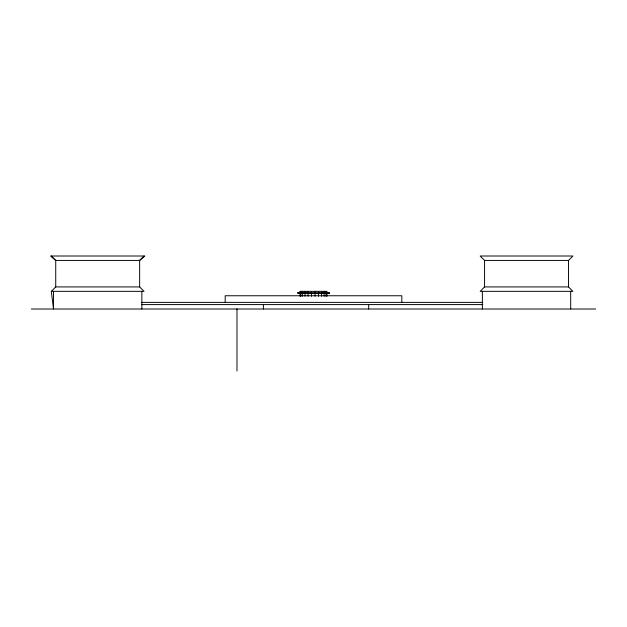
<?xml version="1.0" encoding="UTF-8"?>
<svg xmlns="http://www.w3.org/2000/svg" width="627" height="627" viewBox="0 0 627 627"><rect width="100%" height="100%" fill="white"/><g stroke="black" fill="none" stroke-linecap="round" stroke-linejoin="round"><path stroke-width="0.94" d="M51.312 291.343L55.732 286.923L139.641 286.923L144.061 291.343L51.312 291.343L53.522 309.009L53.522 291.343M144.061 256.012L139.641 260.424L55.732 260.424L50.568 256.012L144.806 256.012L139.641 260.424L139.641 286.923M484.569 286.923L480.157 291.343L572.906 291.343L568.485 286.923L484.569 286.923L484.569 260.424L480.157 256.012L572.906 256.012L568.485 260.424L484.569 260.424M300.027 291.343L326.973 291.343L326.973 296.312M297.817 292.668L329.183 292.668L329.183 293.546L297.817 293.546L297.888 292.668M141.577 302.386L482.814 302.386M141.577 304.589L482.814 304.589M31.35 309.009L595.65 309.009M51.312 256.012L55.732 260.424L55.732 286.923M570.695 291.343L570.695 309.009M568.485 260.424L568.485 286.923M482.367 291.343L482.367 309.009M401.821 302.386L401.821 295.756L225.179 295.756L225.179 302.386M368.668 304.589L368.668 309.009M329.112 292.668L329.112 293.546M328.187 292.668L328.187 293.546M327.976 292.668L327.976 293.546M325.938 291.343L325.938 296.312M325.852 292.668L325.852 293.546M324.112 291.343L324.112 296.312M322.889 292.668L322.889 293.546M321.565 291.343L321.565 296.312M319.284 292.668L319.284 293.546M318.469 291.343L318.469 296.312M315.287 292.668L315.287 293.546M315.036 291.343L315.036 296.312M311.494 291.343L311.494 296.312M311.164 292.668L311.164 293.546M308.092 291.343L308.092 296.312M307.206 292.668L307.206 293.546M305.059 291.343L305.059 296.312M303.672 292.668L303.672 293.546M302.598 291.343L302.598 296.312M300.882 291.343L300.882 296.312M300.09 291.343L300.09 296.312M299.024 292.668L299.024 293.546M298.813 292.668L298.813 293.546M263.395 304.589L263.395 309.009M236.982 308.743L236.982 370.988M141.851 291.343L141.851 309.009"/></g></svg>
